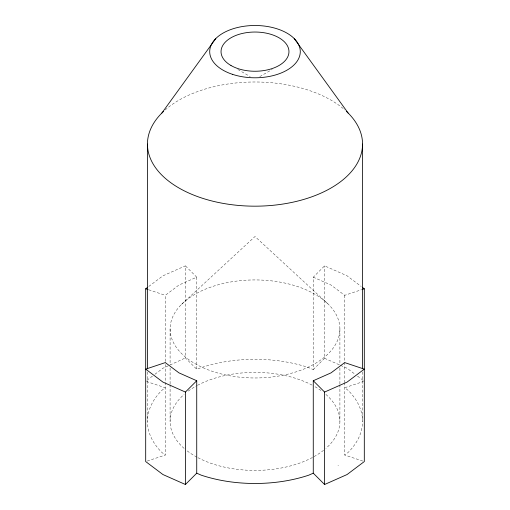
<?xml version="1.0" encoding="UTF-8"?>
<svg xmlns="http://www.w3.org/2000/svg" width="510" height="510" viewBox="0 0 510 510"><rect width="100%" height="100%" fill="white"/><g stroke="black" fill="none" stroke-linecap="round" stroke-linejoin="round"><path stroke-width="0.38" stroke-dasharray="2.55 1.91" d="M148.773 286.461L162.939 275.808L185.41 265.85L185.41 357.931L196.732 369.246L201.227 367.621A107.553 62.093 0 0 1 308.773 367.621L313.267 369.61L313.267 277.172L324.589 265.85L347.061 275.808L361.227 286.461M313.267 369.61L324.589 358.288L324.589 265.85M181.464 304.445L255 236.519L328.536 304.445M165.304 361.456L165.304 295.315L178.953 285.052L196.732 277.172L185.41 265.85M146.925 380.288L152.471 376.119M154.932 374.27L162.939 368.245L169.263 365.345M362.795 461.065L344.696 455.035L348.139 452.44A107.553 62.093 0 0 0 348.139 390.348L344.696 387.753L363.553 381.467M259.8 76.602L272.155 69.475M337.971 465.77L338.411 465.522M169.964 365.02L185.41 357.931M313.267 277.172L331.047 285.052L344.696 295.315L361.29 289.788M147.205 461.065L165.304 455.035L165.304 362.253M148.71 289.788L165.304 295.315M146.446 381.467L165.304 387.753L161.861 390.348A107.553 62.093 0 0 0 161.861 452.44L165.304 455.035M324.589 358.288L339.813 365.032M340.533 365.351L347.061 368.245L355.068 374.27M237.845 69.475L250.2 76.602M357.529 376.119L364.306 381.219M362.553 371.988L362.553 421.394M344.696 295.315L344.696 361.456M344.696 362.253L344.696 382.175M344.696 382.519L344.696 455.035M339.909 328.956L339.909 364.816M339.909 368.003L339.909 383.941M339.909 384.738L339.909 421.394M196.732 277.172L196.732 369.246M170.091 328.956L170.091 364.816M170.091 368.003L170.091 383.941M170.091 384.738L170.091 421.394M147.447 371.988L147.447 421.394M165.125 109.975A107.553 62.093 0 0 1 344.875 109.975M325.89 394.415A84.909 49.024 0 0 1 325.89 448.373M323.582 450.298A84.909 49.024 0 0 1 313.14 457.119M312.49 457.47A84.909 49.024 0 0 1 197.51 457.47M196.86 457.119A84.909 49.024 0 0 1 186.418 450.298M184.11 448.373A84.909 49.024 0 0 1 184.11 394.415M188.26 391.087A84.909 49.024 0 0 1 196.86 385.668M197.51 385.318A84.909 49.024 0 0 1 313.777 386.019M315.04 386.733A84.909 49.024 0 0 1 321.74 391.087M194.96 363.617A84.909 49.024 0 0 0 337.014 341.643A84.909 49.024 0 0 0 233.025 281.603A84.909 49.024 0 0 0 194.96 363.617"/><path stroke-width="0.76" d="M161.861 113.035L215.781 38.575M185.41 392.062L196.732 380.74L178.953 372.861L165.304 362.597L145.694 369.132L162.939 382.105L185.41 392.062L185.41 484.5L162.939 474.542L145.694 461.569L145.694 288.781L147.543 287.391M185.41 484.5L196.732 473.178L196.732 380.74M324.589 484.5L313.267 473.178L313.267 380.74L331.047 372.861L344.696 362.597L364.306 369.132L347.061 382.105L324.589 392.062L324.589 484.5L347.061 474.542L364.306 461.569L364.306 288.781L362.457 287.391M313.267 473.178L308.773 475.167A107.553 62.093 0 0 1 201.227 475.167L196.732 473.178M362.043 289.533L364.306 288.781M145.694 288.781L147.957 289.533M313.267 380.74L324.589 392.062M294.219 38.575L348.139 113.035M362.553 144.081L362.553 368.8M147.447 144.081L147.447 368.8M346.551 111.499A107.553 62.093 0 0 1 324.921 191.263A107.553 62.093 0 0 1 185.079 191.263A107.553 62.093 0 0 1 163.449 111.499M232.356 74.288A45.282 26.144 0 0 0 300.282 51.644A45.282 26.144 0 0 0 232.356 29A45.282 26.144 0 0 0 232.356 74.288M230.985 65.51A33.966 19.61 0 0 0 287.806 56.718A33.966 19.61 0 0 0 246.209 32.704A33.966 19.61 0 0 0 230.985 65.51"/></g></svg>
